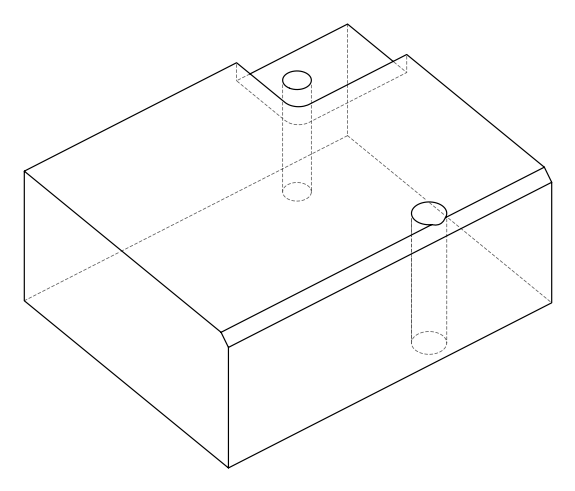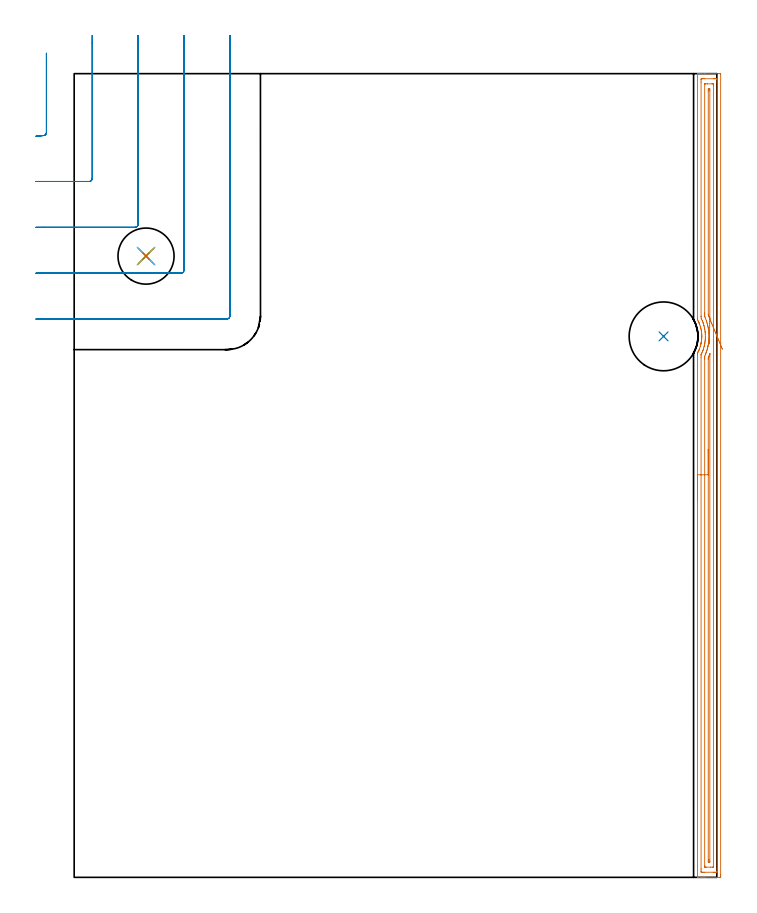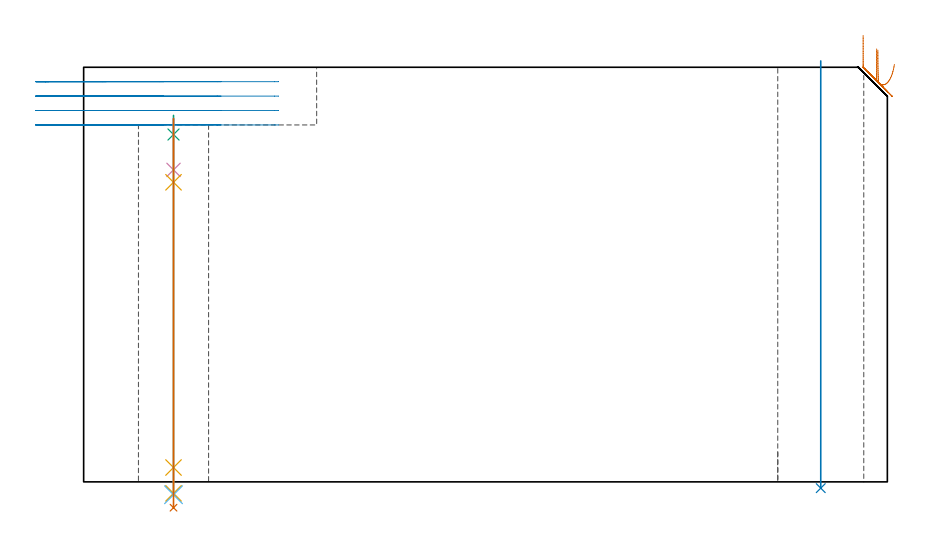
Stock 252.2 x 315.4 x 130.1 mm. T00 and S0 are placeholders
(PLAN: 8 operations, 7 tool changes, 17.5 min)
(1 AREA_MILL | FG_CHAMFER_SURFACE | UGT0205_001 | 10.3 min | 13060 mm3)
(2 MILL_CORNER_NOTCH_RECTANGULAR | CORNER_NOTCH_RECTANGULAR | UGT0201_106 | Follow Part, ap 6, ae 75% | 5.03 min | 142633 mm3)
(3 SPOT_DRILL | STEP1HOLE | NXT0321_9005460120000 | 0.05 min | 173 mm3)
(4 DRILL_BLIND_HOLE_INTO_CENTER | STEP1HOLE | UGT0301_209 | 0.07 min | 715 mm3)
(5 GUN_DRILL_THROUGH_HOLE | STEP1HOLE | UGT0307_006 | 0.55 min | 6328 mm3)
(6 DRILL_TO_ENLARGE_THROUGH_HOLE | STEP1HOLE | NXT0301_104 | 0.48 min | 10000 mm3)
(7 DRILL_TO_ENLARGE_THROUGH_HOLE_1 | STEP1HOLE | UGT0301_053 | 0.49 min | 25319 mm3)
(8 INDEXABLE_INSERT_DRILL_THROUGH_HOLE_FROM_SOLID | STEP1HOLE_1 | NXT0302_025 | 0.54 min | 74428 mm3)
(TOOL UGT0205_001 | Chamfer Mill 20 x 3 x 45 deg. | D20 FL50 Z2)
(TOOL UGT0201_106 | End Mill 24 mm | D24 FL25 Z2)
(TOOL NXT0321_9005460120000 | NC Spot Drill, 142deg, 12mm, Carbide, Uncoated | D12 PA142 FL30 Z2)
(TOOL UGT0301_209 | Twist Drill 9.4 mm | D9.4 PA118 FL78 Z2)
(TOOL UGT0307_006 | Gun Drill 9 mm | D9 PA130 FL24 Z1)
(TOOL NXT0301_104 | Carbide Drill 14mm [860.1-1400-112A1-MM 2214] | D14 PA140 FL123 Z2)
(TOOL UGT0301_053 | Twist Drill 22 mm | D22 PA118 FL150 Z2)
(TOOL NXT0302_025 | Index. Insert Drill 27mm [880-D2700L32-05] | D27 PA176 FL135 Z2)
(OP 1 AREA_MILL)
G17 G21 G94 G90
T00 M6
G54
G17 G0 G90 X244.6 Y147.985 S1061 M3
G43 Z140.1 H0
G94 G1 Y148.023 Z139.228 F250.
Y148.137 Z138.363
Y148.325 Z137.512
Y148.588 Z136.68
Y148.922 Z135.874
Y149.324 Z135.1
Y149.793 Z134.364
Y150.324 Z133.672
Y150.914 Z133.029
Y151.557 Z132.44
Y152.249 Z131.908
Y152.985 Z131.44
Y153.758 Z131.037
Y154.564 Z130.703
Y155.396 Z130.441
Y156.248 Z130.252
Y157.113 Z130.138
Y157.985 Z130.1
Y205.007
X244.604 Y205.751 Z130.09
X244.781 Y206.094 Z129.917
X244.855 Y206.243 Z129.842
X244.957 Y206.445 Z129.741
X245.038 Y206.621 Z129.66
X245.115 Y206.791 Z129.581
X245.151 Y206.868 Z129.548
X245.162 Y206.89 Z129.537
X245.352 Y207.339 Z129.348
X245.441 Y207.572 Z129.257
X245.666 Y208.234 Z129.032
X245.8 Y208.68 Z128.898
X245.879 Y208.983 Z128.82
X245.916 Y209.128 Z128.782
X245.991 Y209.469 Z128.706
X246.015 Y209.575 Z128.683
X246.036 Y209.68 Z128.664
X246.04 Y209.702 Z128.66
X246.062 Y209.826 Z128.635
X246.077 Y209.916 Z128.615
X246.098 Y210.022 Z128.596
X246.151 Y210.352 Z128.548
X246.169 Y210.469 Z128.53
X246.223 Y210.917 Z128.476
X246.261 Y211.364 Z128.435
Y211.372 Z128.434
X246.286 Y211.811 Z128.413
X246.29 Y212.092 Z128.402
X246.292 Y212.137 Z128.404
Y212.147
X246.294 Y212.258 Z128.402
X246.29 Y212.587 Z128.407
X246.287 Y212.706
X246.28 Y212.806 Z128.409
X246.273 Y212.993 Z128.421
X246.271 Y213.04 Z128.424
X246.266 Y213.153 Z128.43
X246.231 Y213.6 Z128.467
X246.223 Y213.665 Z128.475
X246.192 Y213.932 Z128.504
X246.181 Y214.036 Z128.517
X246.179 Y214.048 Z128.518
X246.13 Y214.378 Z128.566
X246.114 Y214.494 Z128.584
X246.033 Y214.942 Z128.665
X245.937 Y215.389 Z128.761
X245.852 Y215.717 Z128.844
X245.822 Y215.837 Z128.875
X245.691 Y216.283 Z129.008
X245.441 Y217.028 Z129.257
X245.431 Y217.056 Z129.268
X245.384 Y217.178 Z129.314
X245.334 Y217.297 Z129.364
X245.247 Y217.502 Z129.448
X245.197 Y217.626 Z129.501
X245.157 Y217.717 Z129.543
X244.998 Y218.072 Z129.702
X244.837 Y218.395 Z129.861
X244.617 Y218.84 Z130.081
X244.609 Y218.902 Z130.09
X244.603 Y219.219 Z130.097
X244.6 Y315.239 Z130.1
X244.603 Y315.39 Z130.088
X244.637 Y315.393 Z130.055
X244.997 Y315.4 Z129.702
X245.399 Z129.3
X246.04 Z128.655
X247.249 Z127.448
X247.817 Z126.877
X253.149 Z121.549
X253.435 Y315.398 Z121.262
X253.692 Y315.39 Z121.006
X253.699 Y315.132 Z120.999
X253.7 Y0.946 Z121.
X253.699 Y0.607 Z121.001
X253.694 Y0.059 Z121.003
X253.692 Y0.008 Z121.006
X253.149 Y0.004 Z121.549
X252.544 Y0. Z122.153
X247.817 Z126.877
X247.249 Z127.448
X246.929 Z127.768
X246.36 Z128.336
X246.04 Z128.655
X244.997 Z129.702
X244.637 Y0.007 Z130.055
X244.603 Y0.01 Z130.088
X244.6 Y0.161 Z130.1
Y157.985
X246.014 Z128.686
Y204.14
X246.018 Y205.006 Z128.682
X246.019 Y205.027 Z128.681
X246.04 Y205.127 Z128.66
X246.278 Y205.659 Z128.422
X246.383 Y205.899 Z128.317
X246.545 Y206.284 Z128.155
X246.743 Y206.791 Z127.957
X246.763 Y206.847 Z127.937
X246.929 Y207.334 Z127.771
X247.011 Y207.601 Z127.689
X247.035 Y207.684 Z127.665
X247.202 Y208.302 Z127.498
X247.269 Y208.577 Z127.431
X247.369 Y209.027 Z127.331
X247.455 Y209.469 Z127.245
X247.485 Y209.636 Z127.215
X247.507 Y209.781 Z127.193
X247.584 Y210.362 Z127.116
X247.609 Y210.571 Z127.091
X247.669 Y211.254 Z127.031
X247.678 Y211.394 Z127.022
X247.708 Y212.147 Z126.992
X247.709 Y212.193 Z126.991
X247.71 Y212.219 Z126.99
X247.709 Y212.255 Z126.991
X247.686 Y213.04 Z127.014
X247.679 Y213.178 Z127.021
X247.622 Y213.932 Z127.078
X247.613 Y214.035 Z127.087
X247.599 Y214.151 Z127.101
X247.504 Y214.825 Z127.196
X247.439 Y215.204 Z127.261
X247.338 Y215.717 Z127.362
X247.191 Y216.346 Z127.509
X247.121 Y216.61 Z127.579
X246.929 Y217.256 Z127.771
X246.86 Y217.468 Z127.84
X246.848 Y217.502 Z127.852
X246.806 Y217.626 Z127.894
X246.636 Y218.087 Z128.064
X246.511 Y218.395 Z128.189
X246.195 Y219.131 Z128.505
X246.124 Y219.288 Z128.576
X246.04 Y219.471 Z128.66
X246.018 Y220.18 Z128.682
X246.017 Y220.203 Z128.683
X246.014 Y312.115 Z128.686
X246.015 Y313.008 Z128.685
X246.016 Y313.032 Z128.684
X246.04 Y313.39 Z128.66
X246.54 Y313.398 Z128.16
X246.929 Y313.399 Z127.771
X247.427 Y313.4 Z127.273
X250.981 Z123.719
X251.371 Y313.399 Z123.329
X251.872 Y313.397 Z122.828
X252.26 Y313.39 Z122.44
X252.284 Y313.008 Z122.416
X252.285 Y312.983 Z122.415
X252.286 Y312.115 Z122.414
Y3.285
X252.285 Y2.392 Z122.415
X252.284 Y2.368 Z122.416
X252.26 Y2.01 Z122.44
X251.76 Y2.002 Z122.94
X251.371 Y2.001 Z123.329
X250.873 Y2. Z123.827
X247.319 Z127.381
X246.929 Y2.001 Z127.771
X246.427 Y2.003 Z128.273
X246.04 Y2.01 Z128.66
X246.016 Y2.392 Z128.684
X246.015 Y2.417 Z128.685
X246.014 Y3.285 Z128.686
Y157.985
X247.428 Z127.272
X247.429 Y203.221 Z127.271
X247.43 Y203.61 Z127.27
X247.435 Y204.114 Z127.265
X247.441 Y204.491 Z127.259
X247.66 Y205.006 Z127.04
X247.706 Y205.118 Z126.994
X247.817 Y205.391 Z126.883
X247.956 Y205.76 Z126.744
X248.006 Y205.899 Z126.694
X248.183 Y206.424 Z126.517
X248.299 Y206.791 Z126.401
X248.39 Y207.108 Z126.31
X248.549 Y207.684 Z126.151
X248.581 Y207.809 Z126.119
X248.706 Y208.34 Z125.994
X248.746 Y208.536 Z125.954
X248.754 Y208.577 Z125.946
X248.877 Y209.297 Z125.823
X248.903 Y209.469 Z125.797
X248.985 Y210.081 Z125.715
X249.016 Y210.362 Z125.684
X249.062 Y210.896 Z125.638
X249.087 Y211.254 Z125.613
X249.105 Y211.746 Z125.595
X249.116 Y212.147 Z125.584
X249.11 Y212.634 Z125.59
X249.099 Y213.04 Z125.601
X249.07 Y213.566 Z125.63
X249.042 Y213.932 Z125.658
X248.981 Y214.548 Z125.719
X248.943 Y214.825 Z125.757
X248.832 Y215.59 Z125.868
X248.809 Y215.717 Z125.891
X248.706 Y216.257 Z125.994
X248.624 Y216.61 Z126.076
X248.598 Y216.718 Z126.102
X248.388 Y217.502 Z126.312
X248.251 Y217.959 Z126.449
X248.106 Y218.395 Z126.594
X247.817 Y219.211 Z126.883
X247.787 Y219.288 Z126.913
X247.766 Y219.338 Z126.934
X247.538 Y219.878 Z127.162
X247.466 Y220.051 Z127.234
X247.441 Y220.119 Z127.259
X247.44 Y220.18 Z127.26
X247.434 Y220.565 Z127.266
X247.432 Y221.073 Z127.268
X247.431 Y221.578 Z127.269
X247.429 Y311.223 Z127.271
X247.431 Y311.32 Z127.269
X247.433 Y311.368 Z127.267
X247.434 Y311.384 Z127.266
X247.465 Y311.39 Z127.235
X247.643 Y311.398 Z127.057
X247.817 Y311.399 Z126.883
X248.529 Y311.4 Z126.171
X250.306 Z124.394
X250.483 Y311.399 Z124.217
X250.659 Y311.398 Z124.041
X250.777 Y311.394 Z123.923
X250.865 Y311.39 Z123.835
X250.866 Y311.352 Z123.834
X250.869 Y311.223 Z123.831
X250.871 Y310.833 Z123.829
Y4.177
X250.87 Y4.08 Z123.83
X250.867 Y4.032 Z123.833
X250.866 Y4.016 Z123.834
X250.835 Y4.01 Z123.865
X250.657 Y4.002 Z124.043
X250.483 Y4.001 Z124.217
X249.771 Y4. Z124.929
X247.994 Z126.706
X247.817 Y4.001 Z126.883
X247.641 Y4.002 Z127.059
X247.523 Y4.006 Z127.177
X247.435 Y4.01 Z127.265
X247.434 Y4.048 Z127.266
X247.431 Y4.177 Z127.269
X247.429 Y4.567 Z127.271
X247.428 Y157.985 Z127.272
X248.843 Z125.857
Y203.352
X248.845 Y203.664 Z125.855
X248.847 Y203.82 Z125.853
X248.85 Y203.896 Z125.85
X248.869 Y203.95 Z125.831
X248.932 Y204.114 Z125.768
X249.04 Y204.392 Z125.66
X249.118 Y204.592 Z125.582
X249.274 Y205.006 Z125.426
X249.4 Y205.363 Z125.3
X249.443 Y205.475 Z125.257
X249.45 Y205.492 Z125.25
X249.453 Y205.46 Z125.247
X249.455 Y205.381 Z125.245
X249.457 Y205.144 Z125.243
Y205.006
Y6.855
X249.455 Y6.238 Z125.245
X249.453 Y6.105 Z125.247
X249.448 Y6.01 Z125.252
X249.353 Y6.007 Z125.347
X249.15 Y6.005 Z125.55
X248.947 Y6.007 Z125.753
X248.852 Y6.01 Z125.848
X248.85 Y6.101 Z125.85
X248.843 Y6.717 Z125.857
Y6.855
Y157.985
Y158.856 Z125.895
Y159.721 Z126.009
Y160.573 Z126.198
Y161.405 Z126.46
Y162.211 Z126.794
Y162.985 Z127.197
Y163.72 Z127.666
Y164.413 Z128.197
Y165.056 Z128.786
Y165.645 Z129.429
Y166.176 Z130.122
Y166.645 Z130.857
Y167.048 Z131.631
Y167.382 Z132.437
Y167.644 Z133.269
Y167.833 Z134.121
Y167.947 Z134.986
Y167.985 Z135.857
G0 X254.41 Y207.199 Z131.002
G1 X254.276 Y207.52 Z130.202
X254.116 Y207.904 Z129.435
X253.932 Y208.349 Z128.708
X253.723 Y208.85 Z128.025
X253.493 Y209.405 Z127.392
X253.242 Y210.008 Z126.814
X252.973 Y210.656 Z126.295
X252.687 Y211.342 Z125.839
X252.387 Y212.063 Z125.45
X252.076 Y212.813 Z125.13
X251.755 Y213.585 Z124.882
X251.427 Y214.375 Z124.708
X251.094 Y215.175 Z124.61
X250.759 Y215.98 Z124.587
X250.425 Y216.784 Z124.64
X250.094 Y217.581 Z124.769
X249.768 Y218.364 Z124.973
X249.45 Y219.128 Z125.25
X249.384 Y219.288 Z125.316
X249.349 Y219.378 Z125.351
X249.256 Y219.627 Z125.444
X249.048 Y220.18 Z125.652
X248.954 Y220.424 Z125.746
X248.852 Y220.683 Z125.848
X248.848 Y220.847 Z125.852
X248.846 Y220.932 Z125.854
X248.843 Y308.545 Z125.857
X248.845 Y309.162 Z125.855
X248.847 Y309.295 Z125.853
X248.852 Y309.39 Z125.848
X248.947 Y309.393 Z125.753
X249.15 Y309.395 Z125.55
X249.353 Y309.393 Z125.347
X249.448 Y309.39 Z125.252
X249.45 Y309.299 Z125.25
X249.457 Y308.683 Z125.243
Y219.802
X249.456 Y219.426 Z125.244
X249.454 Y219.288 Z125.246
X249.45 Y219.128 Z125.25
X249.431 Y218.258 Z125.307
X249.411 Y217.396 Z125.441
X249.392 Y216.549 Z125.649
X249.373 Y215.724 Z125.93
X249.355 Y214.926 Z126.282
X249.338 Y214.161 Z126.702
X249.321 Y213.437 Z127.188
X249.306 Y212.757 Z127.734
X249.291 Y212.127 Z128.338
X249.278 Y211.553 Z128.995
X249.267 Y211.038 Z129.699
X249.256 Y210.586 Z130.445
X249.248 Y210.201 Z131.228
X249.241 Y209.886 Z132.041
X249.235 Y209.642 Z132.879
X249.231 Y209.473 Z133.735
X249.229 Y209.379 Z134.602
Y209.36 Z135.474
G0 Z140.1
M5
M2
(OP 2 MILL_CORNER_NOTCH_RECTANGULAR)
G17 G21 G94 G90
T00 M6
G54
G17 G0 G90 X-14.99 Y290.854 S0 M3
G43 Z140.1 H0
Z125.575
G94 G1 X-12. Y291.104 F250.
G3 X-10.9 Y292.294 R1.2 F500.
G1 Y320.419
Y323.419 F250.
G0 Z140.1
X-15. Y273.1
Z125.575
G1 X-12.
X5.906 F500.
G3 X7.1 Y274.294 R1.2
G1 Y327.4
Y330.4 F250.
G0 Z140.1
X-15. Y255.1
Z125.575
G1 X-12.
X23.905 F500.
G3 X25.1 Y256.295 R1.2
G1 Y327.4
Y330.4 F250.
G0 Z140.1
X-15. Y237.1
Z125.575
G1 X-12.
X41.905 F500.
G3 X43.1 Y238.295 R1.2
G1 Y327.4
Y330.4 F250.
G0 Z140.1
X-15. Y219.1
Z125.575
G1 X-12.
X59.905 F500.
G3 X61.1 Y220.295 R1.2
G1 Y327.4
Y330.4 F250.
G0 Z140.1
X-14.99 Y290.854
Z121.05
G1 X-12. Y291.104
G3 X-10.9 Y292.294 R1.2 F500.
G1 Y320.419
Y323.419 F250.
G0 Z140.1
X-15. Y273.1
Z121.05
G1 X-12.
X5.906 F500.
G3 X7.1 Y274.294 R1.2
G1 Y327.4
Y330.4 F250.
G0 Z140.1
X-15. Y255.1
Z121.05
G1 X-12.
X23.905 F500.
G3 X25.1 Y256.295 R1.2
G1 Y327.4
Y330.4 F250.
G0 Z140.1
X-15. Y237.1
Z121.05
G1 X-12.
X41.905 F500.
G3 X43.1 Y238.295 R1.2
G1 Y327.4
Y330.4 F250.
G0 Z140.1
X-15. Y219.1
Z121.05
G1 X-12.
X59.905 F500.
G3 X61.1 Y220.295 R1.2
G1 Y327.4
Y330.4 F250.
G0 Z140.1
X-14.99 Y290.854
Z116.525
G1 X-12. Y291.104
G3 X-10.9 Y292.294 R1.2 F500.
G1 Y320.419
Y323.419 F250.
G0 Z140.1
X-15. Y273.1
Z116.525
G1 X-12.
X5.906 F500.
G3 X7.1 Y274.294 R1.2
G1 Y327.4
Y330.4 F250.
G0 Z140.1
X-15. Y255.1
Z116.525
G1 X-12.
X23.905 F500.
G3 X25.1 Y256.295 R1.2
G1 Y327.4
Y330.4 F250.
G0 Z140.1
X-15. Y237.1
Z116.525
G1 X-12.
X41.905 F500.
G3 X43.1 Y238.295 R1.2
G1 Y327.4
Y330.4 F250.
G0 Z140.1
X-15. Y219.1
Z116.525
G1 X-12.
X59.905 F500.
G3 X61.1 Y220.295 R1.2
G1 Y327.4
Y330.4 F250.
G0 Z140.1
X-14.99 Y290.854
Z112.
G1 X-12. Y291.104
G3 X-10.9 Y292.294 R1.2 F500.
G1 Y320.419
Y323.419 F250.
G0 Z140.1
X-15. Y273.1
Z112.
G1 X-12.
X5.906 F500.
G3 X7.1 Y274.294 R1.2
G1 Y327.4
Y330.4 F250.
G0 Z140.1
X-15. Y255.1
Z112.
G1 X-12.
X23.905 F500.
G3 X25.1 Y256.295 R1.2
G1 Y327.4
Y330.4 F250.
G0 Z140.1
X-15. Y237.1
Z112.
G1 X-12.
X41.905 F500.
G3 X43.1 Y238.295 R1.2
G1 Y327.4
Y330.4 F250.
G0 Z140.1
X-15. Y219.1
Z112.
G1 X-12.
X59.905 F500.
G3 X61.1 Y220.295 R1.2
G1 Y327.4
Y330.4 F250.
G0 Z140.1
M5
M2
(OP 3 SPOT_DRILL)
G17 G21 G94 G90
T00 M6
G54
G17 G0 G90 X28.2 Y243.8 S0 M3
G43 Z140.1 H0
G94 G81 G98 Z109. F250. R115.
G80
M5
M2
(OP 4 DRILL_BLIND_HOLE_INTO_CENTER)
G17 G21 G94 G90
T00 M6
G54
G17 G0 G90 X28.2 Y243.8 S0 M3
G43 Z140.1 H0
G94 G81 G98 Z97.9 F250. R114.
G80
M5
M2
(OP 5 GUN_DRILL_THROUGH_HOLE)
G17 G21 G94 G90
T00 M6
G54
G17 G0 G90 X28.2 Y243.8 M8
G43 Z140.1 H0
Z109.375
S716 M3
G94 G1 Z94.005 F125. M26
G4 X.084
Z4.5 F250.
G4 X.084
Z-3.598 F125.
G4 X.084
M5
M9
G0 Z109.375
Z140.1
M2
(OP 6 DRILL_TO_ENLARGE_THROUGH_HOLE)
G17 G21 G94 G90
T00 M6
G54
G17 G0 G90 X28.2 Y243.8 S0 M3
G43 Z140.1 H1
G94 G73 G98 Z-4.048 F250. Q12.894 R114.
G80
M5
M2
(OP 7 DRILL_TO_ENLARGE_THROUGH_HOLE_1)
G17 G21 G94 G90
T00 M6
G54
G17 G0 G90 X28.2 Y243.8 S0 M3
G43 Z140.1 H0
G94 G73 G98 Z-8.109 F250. Q20.018 R114.
G80
M5
M2
(OP 8 INDEXABLE_INSERT_DRILL_THROUGH_HOLE_FROM_SOLID)
G17 G21 G94 G90
T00 M6
G54
G17 G0 G90 X231.3 Y212.3 S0 M3
G43 Z140.1 H1
G94 G81 G98 Z-1.971 F250. R132.1
G80
M5
M2
